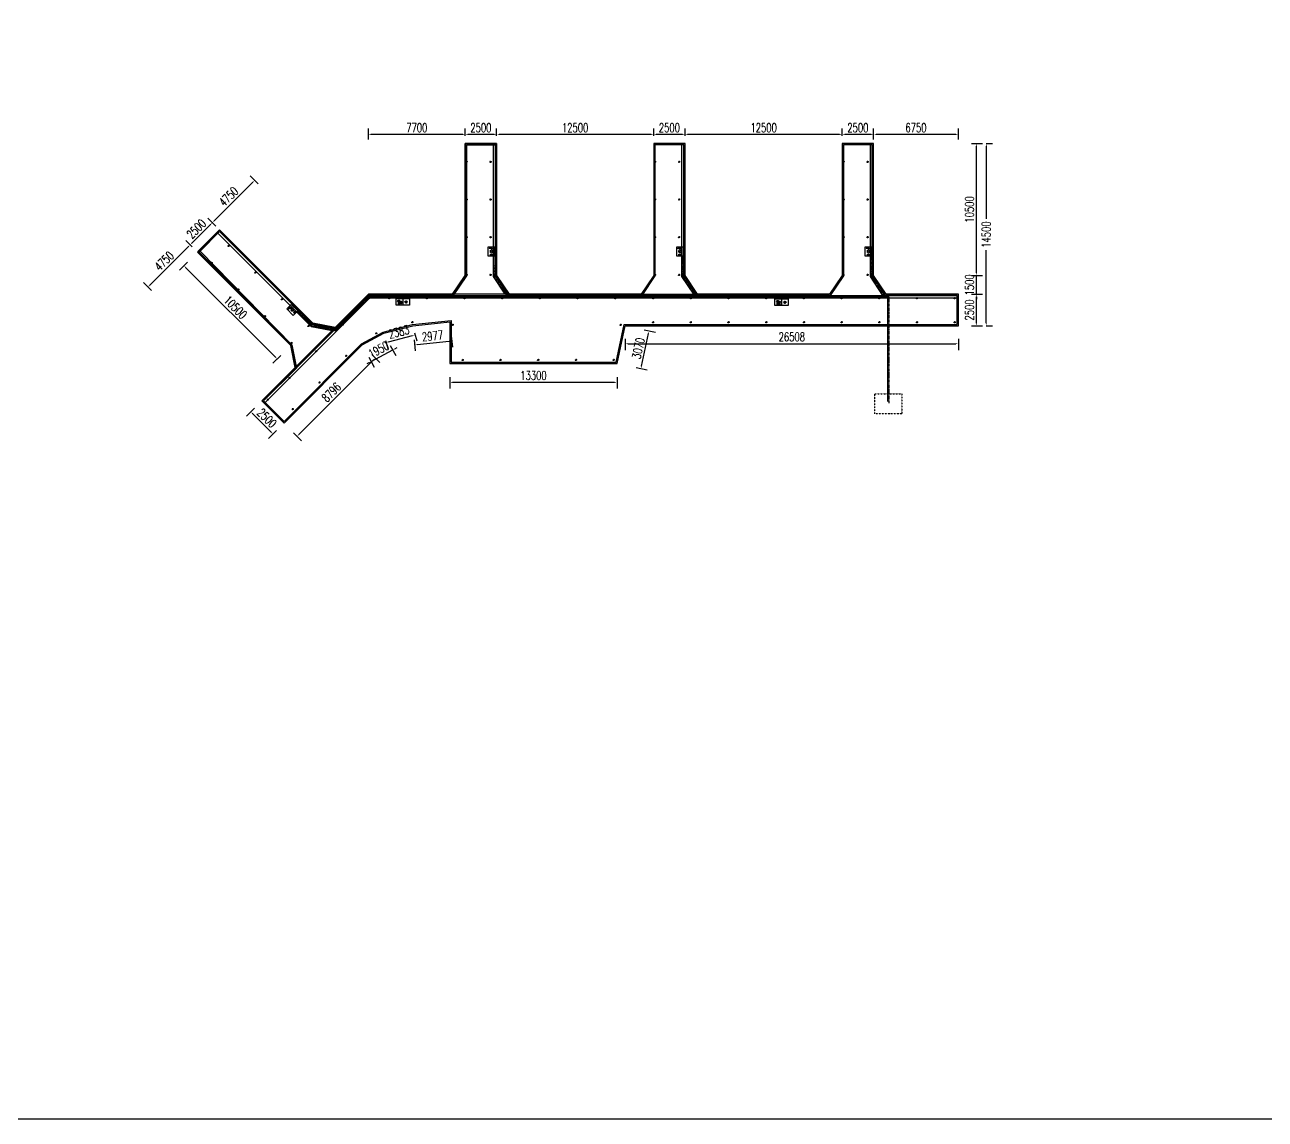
# Model space of a CAD drawing. Extents: x -18540 to 926017, y -610001 to -56924.
# Drawn here: x 405511 to 504220, y -380806 to -293708 of the extents above; entities that cross this region are included whole.
import ezdxf

# ---------------------------------------------------------------- set-up
doc = ezdxf.new("R2010")
doc.units = 0
doc.header["$LTSCALE"] = 10
doc.header["$MEASUREMENT"] = 0
for name, pattern in [('-6_350_HOLE$0$DASH', [0.35, 0.25, -0.1]), ('ACAD_ISO14W100', [24, 12, -3, 0, -3, 0, -3, 0, -3]), ('PHANTOM', [2.5, 1.25, -0.25, 0.25, -0.25, 0.25, -0.25])]:
    doc.linetypes.add(name, pattern=pattern)
for name, color, linetype in [('L-构造线', 6, 'Continuous'), ('PUB_DIM', 3, 'Continuous'), ('STAIR', 2, 'Continuous'), ('W-ALUMINUM_FRAME铝架', 30, 'Continuous'), ('W-FLOAT_BOWL浮筒', 253, 'Continuous'), ('W-PLASTIC_RAILINGS塑木栏杆', 6, 'Continuous'), ('W-STEEL_FRAME钢架', 3, 'Continuous'), ('W-WOOD_FLOOR木地板', 30, 'Continuous')]:
    doc.layers.add(name, color=color, linetype=linetype)
doc.styles.add('STANDARD_T3', font='simplex.shx', dxfattribs={"width": 0.7, "bigfont": 'gbcbig.shx'})
doc.dimstyles.new('W&&200', dxfattribs={"dimtxt": 700, "dimasz": 200, "dimexe": 500, "dimexo": 600, "dimgap": 200, "dimtad": 1, "dimdec": 0, "dimzin": 0, "dimdsep": 46, "dimtxsty": 'STANDARD_T3', "dimcen": 0.09, "dimclrd": 1, "dimclre": 1, "dimclrt": 7, "dimazin": 2, "dimtfac": 1, "dimtdec": 0, "dimtix": 1, "dimtmove": 2, "dimatfit": 3, "dimfxl": 100, "dimtolj": 1, "dimtzin": 0, "dimarcsym": 0})

# ---------------------------------------------------------------- blocks, each defined once
blk = doc.blocks.new('A$C9549bc64')
h = blk.add_hatch(color=256)
h.dxf.hatch_style = 1
h.paths.add_polyline_path([(184, 336), (184, 86), (284, 86)])
h = blk.add_hatch(color=256)
h.dxf.hatch_style = 1
edge = h.paths.add_edge_path()
edge.add_arc((480, 392), 108, 196.29651, 205.0439)
edge.add_arc((468, 386), 94.8, 205.0439, 214.37845)
edge.add_arc((433, 362), 52.4, 214.37845, 254.56921)
edge.add_arc((412, 285), 27.9, 18.37008, 74.56921, ccw=False)
edge.add_arc((409, 284), 30.5, -13.95709, 18.37008, ccw=False)
edge.add_arc((424, 281), 15.7, 300.45082, 346.04291, ccw=False)
edge.add_arc((420, 286), 22.4, 267.37078, 300.45082, ccw=False)
edge.add_arc((421, 296), 32, 239.8196, 267.37078, ccw=False)
edge.add_arc((436, 323), 62.7, 222.4174, 239.8196, ccw=False)
edge.add_arc((440, 326), 67.5, 205.65164, 222.4174, ccw=False)
edge.add_arc((464, 337), 94.3, 195.80573, 205.65164, ccw=False)
edge.add_arc((487, 344), 119, 187.03004, 195.80573, ccw=False)
edge.add_arc((411, 335), 41.8, 167.90846, 187.03004, ccw=False)
edge.add_arc((450, 326), 81.4, 154.23716, 167.90846, ccw=False)
edge = h.paths.add_edge_path()
edge.add_arc((485, 328), 120, 200.75454, 208.53706)
edge.add_arc((430, 299), 57.4, 208.53706, 219.77559)
edge.add_arc((534, 385), 192, 219.77559, 225.01734)
edge.add_arc((472, 323), 105, 225.01734, 232.10631)
edge.add_arc((422, 259), 23.7, 232.10631, 271.10943)
edge.add_arc((423, 219), 16.8, 44.35188, 91.10943, ccw=False)
edge.add_arc((421, 217), 19.2, 22.63254, 44.35188, ccw=False)
edge.add_arc((425, 218), 15.1, -1.94353, 22.63254, ccw=False)
edge.add_arc((430, 218), 10.2, 330.80573, 358.05647, ccw=False)
edge.add_arc((417, 225), 24.9, 313.44338, 330.80573, ccw=False)
edge.add_arc((422, 221), 18.4, 267.37078, 313.44338, ccw=False)
edge.add_arc((422, 238), 35.4, 234.56334, 267.37078, ccw=False)
edge.add_arc((423, 238), 35.7, 222.29325, 234.56334, ccw=False)
edge.add_arc((504, 312), 146, 216.22803, 222.29325, ccw=False)
edge.add_arc((446, 269), 73.8, 192.63666, 216.22803, ccw=False)
edge.add_arc((459, 272), 86.8, 170.91278, 192.63666, ccw=False)
edge = h.paths.add_edge_path()
edge.add_arc((486, 244), 121, 196.11939, 209.7614)
edge.add_arc((481, 242), 116, 209.7614, 223.68479)
edge.add_arc((436, 198), 53.4, 223.68479, 259.61613)
edge.add_arc((424, 132), 14.3, 6.32607, 79.61613, ccw=False)
edge.add_arc((420, 131), 18.6, -17.89376, 6.32607, ccw=False)
edge.add_arc((421, 131), 17.6, 317.15115, 342.10624, ccw=False)
edge.add_arc((418, 133), 20.8, 291.88934, 317.15115, ccw=False)
edge.add_arc((411, 151), 40.2, 273.77874, 291.88934, ccw=False)
edge.add_arc((411, 151), 40, 248.91252, 273.77874, ccw=False)
edge.add_arc((412, 153), 42.5, 224.81745, 248.91252, ccw=False)
edge.add_arc((407, 148), 35.5, 208.29349, 224.81745, ccw=False)
edge.add_arc((515, 206), 158, 200.4817, 208.29349, ccw=False)
edge.add_arc((433, 176), 70.6, 177.37078, 200.4817, ccw=False)
edge.add_arc((454, 175), 91.3, 157.07829, 177.37078, ccw=False)
h = blk.add_hatch(color=1)
h.dxf.hatch_style = 1
h.paths.add_polyline_path([(780, 285), (780, 355), (820, 355), (820, 285), (890, 285), (890, 245), (820, 245), (820, 175), (780, 175), (780, 245), (710, 245), (710, 285)])
for p, q in [((0, 530), (1061, 530)), ((530, 530), (530, 0))]:
    blk.add_line(p, q)
for points in [[(0, 530), (1063, 530), (1063, 0), (0, 0)], [(184, 336), (284, 336), (284, 86), (184, 86)], [(217, 401), (252, 401), (252, 336), (217, 336)]]:
    blk.add_lwpolyline(points, close=True)
for points in [[(217, 380), (171, 380), (171, 360), (217, 360)], [(184, 336), (184, 86), (284, 86), (184, 336)], [(252, 360), (291, 360), (291, 380), (252, 380)], [(369, 210), (369, 210)]]:
    blk.add_lwpolyline(points)
blk.add_lwpolyline([(369, 210, 0.059595), (381, 184, 0.060827), (397, 161, 0.158077), (426, 146, -0.331154), (438, 133, -0.106074), (437, 125, -0.10932), (433, 119, -0.110674), (426, 114, -0.079187), (414, 111, -0.108927), (397, 114, -0.105524), (382, 123, -0.072225), (376, 131, -0.034099), (367, 151, -0.101184), (362, 179, -0.088775), (369, 210)], format="xyb")
for points in [[(376, 362, 0.038186), (382, 346, 0.040752), (390, 333, 0.177185), (419, 312, -0.250251), (438, 294, -0.141997), (439, 277, -0.201599), (432, 267, -0.14535), (419, 264, -0.120797), (405, 268, -0.076078), (390, 280, -0.073285), (379, 297, -0.042987), (373, 312, -0.03831), (370, 329, -0.083628), (370, 343, -0.059723), (376, 362)], [(373, 286, 0.033971), (380, 271, 0.049077), (386, 262, 0.022875), (398, 249, 0.030941), (408, 240, 0.171845), (423, 235, -0.206897), (435, 230, -0.095053), (439, 224, -0.107646), (440, 218, -0.119467), (439, 213, -0.075903), (434, 207, -0.203782), (421, 202, -0.144135), (402, 209, -0.05359), (396, 214, -0.026471), (386, 226, -0.103302), (374, 253, -0.095073), (373, 286)]]:
    blk.add_lwpolyline(points, format="xyb", close=True)
at = {"color": 1}
blk.add_lwpolyline([(780, 285), (780, 355), (820, 355), (820, 285), (890, 285), (890, 245), (820, 245), (820, 175), (780, 175), (780, 245), (710, 245), (710, 285)], close=True, dxfattribs=at)
for centre, radius, start, end in [((206, 276), 110, 108.79594, 170.85949), ((203, 251), 113, 106.36583, 158.37574)]:
    blk.add_arc(centre, radius, start, end)
blk = doc.blocks.new('A$C6f7a73f6')
blk.add_hatch(color=3).paths.add_polyline_path([(485, 384), (635, 384, 1)])
at = {"color": 5}
for p, q in [((228, 434), (240, 434)), ((228, 408), (240, 408)), ((228, 363), (240, 363)), ((228, 337), (240, 337)), ((293, 399), (305, 399)), ((293, 372), (305, 372))]:
    blk.add_line(p, q, dxfattribs=at)
at = {"color": 0, "linetype": 'ByBlock'}
blk.add_lwpolyline([(200, 634), (920, 634), (920, 134), (200, 134)], close=True, dxfattribs=at)
blk.add_lwpolyline([(200, 459), (350, 459), (350, 309), (200, 309)], close=True)
at = {"color": 6}
for points in [[(466, 384), (430, 386)], [(477, 338), (446, 320)], [(478, 432), (450, 450)], [(512, 466), (494, 496)], [(514, 304), (496, 272)], [(559, 288), (560, 256)], [(561, 480), (560, 516)], [(606, 468), (624, 496)], [(608, 302), (626, 272)], [(642, 336), (674, 318)], [(643, 430), (674, 448)], [(654, 384), (690, 386)]]:
    blk.add_lwpolyline(points, dxfattribs=at)
at = {"color": 7, "true_color": 0xffffff}
for points in [[(779, 406), (755, 384), (744, 359), (741, 347)], [(777, 349), (741, 347)], [(741, 335), (741, 339), (741, 347)], [(742, 319), (742, 323), (742, 331)], [(743, 302), (743, 307), (742, 315)], [(744, 290), (743, 294), (747, 299)], [(744, 290), (743, 298)], [(746, 335), (745, 339), (745, 347)], [(746, 319), (746, 323), (746, 331)], [(747, 303), (747, 307), (747, 315)], [(748, 290), (749, 347)], [(750, 335), (749, 339), (749, 347)], [(750, 319), (750, 323), (750, 331)], [(751, 303), (751, 307), (751, 315)], [(752, 291), (751, 299)], [(752, 291), (752, 295), (755, 299)], [(754, 335), (753, 339), (753, 348)], [(754, 319), (754, 323), (754, 331)], [(755, 303), (755, 307), (755, 315)], [(756, 291), (757, 348)], [(758, 340), (757, 344), (757, 348)], [(759, 319), (758, 323), (758, 336)], [(759, 303), (759, 307), (759, 315)], [(760, 291), (760, 299)], [(760, 291), (760, 299)], [(762, 340), (761, 344), (761, 348)], [(762, 324), (762, 328), (762, 336)], [(763, 303), (763, 308), (763, 320)], [(764, 291), (765, 348)], [(766, 340), (765, 344), (765, 348)], [(766, 324), (766, 328), (766, 336)], [(767, 308), (767, 312), (767, 320)], [(768, 291), (768, 296), (767, 304)], [(768, 291), (768, 296), (768, 300), (771, 304)], [(770, 340), (769, 344), (769, 348)], [(770, 324), (770, 328), (770, 336)], [(771, 308), (771, 312), (771, 320)], [(772, 292), (773, 349)], [(774, 340), (774, 345), (773, 349)], [(775, 324), (774, 328), (774, 336)], [(775, 308), (775, 312), (775, 320)], [(776, 292), (776, 296), (776, 304)], [(778, 503), (777, 511), (817, 525)], [(792, 374), (780, 369), (777, 357)], [(777, 357), (777, 349)], [(778, 503), (871, 504), (875, 512), (834, 522)], [(779, 406), (794, 419), (797, 435)], [(792, 374), (825, 367), (861, 373)], [(846, 441), (805, 439), (797, 435)], [(797, 435), (854, 438)], [(798, 431), (854, 434)], [(817, 440), (817, 456), (805, 456)], [(805, 439), (805, 456)], [(812, 468), (809, 456)], [(809, 456), (841, 457)], [(815, 489), (811, 484), (812, 476)], [(812, 476), (840, 478)], [(812, 468), (840, 470), (841, 457)], [(817, 529), (814, 505)], [(815, 489), (836, 486), (840, 482)], [(816, 468), (816, 477)], [(839, 502), (833, 530), (817, 529)], [(837, 453), (817, 456)], [(819, 501), (819, 489)], [(819, 489), (820, 477)], [(832, 485), (832, 477)], [(835, 502), (836, 486)], [(836, 469), (836, 478)], [(845, 454), (841, 457), (837, 453)], [(837, 453), (838, 441)], [(840, 478), (840, 482)], [(846, 441), (845, 454)], [(846, 441), (854, 438)], [(855, 418), (854, 438)], [(855, 418), (860, 406), (872, 402)], [(878, 358), (874, 370), (861, 373)], [(872, 402), (880, 403)], [(892, 411), (891, 358), (878, 358)], [(881, 394), (882, 374), (878, 358)], [(880, 411), (881, 394)], [(892, 411), (880, 411)], [(881, 394), (893, 395)], [(882, 374), (894, 375)], [(890, 366), (915, 364)], [(892, 403), (913, 404)], [(896, 403), (898, 367)], [(897, 399), (917, 400)], [(898, 371), (918, 368)], [(913, 404), (915, 364)], [(917, 400), (918, 368)]]:
    blk.add_lwpolyline(points, dxfattribs=at)
at = {"color": 5}
for centre, radius in [((311, 385), 31), ((325, 385), 6)]:
    blk.add_circle(centre, radius, dxfattribs=at)
at = {"color": 6}
blk.add_circle((560, 384), 75, dxfattribs=at)
at = {"color": 5}
for centre, start, end in [((234, 434), 0, 180), ((234, 408), 180, 0), ((234, 363), 0, 180), ((234, 337), 180, 0), ((299, 399), 0, 180), ((299, 372), 180, 0)]:
    blk.add_arc(centre, 6, start, end, dxfattribs=at)
blk = doc.blocks.new('*D1337')
at = {"layer": 'Defpoints', "color": 0, "transparency": 16777216}
for p in [(473056, -302448), (473056, -313655), (479806, -315155)]:
    blk.add_point(p, dxfattribs=at)
at = {"layer": 'W-STEEL_FRAME钢架', "color": 1, "lineweight": -2, "transparency": 16777216}
for p, q in [((473056, -302848), (473056, -301948)), ((479806, -302848), (479806, -301948)), ((479606, -302448), (473256, -302448))]:
    blk.add_line(p, q, dxfattribs=at)
at = {"layer": 'W-STEEL_FRAME钢架', "color": 1, "transparency": 16777216}
for points in [[(473256, -302415), (473256, -302482), (473056, -302448)], [(479606, -302415), (479606, -302482), (479806, -302448)]]:
    blk.add_solid(points, dxfattribs=at)
at = {"layer": 'W-STEEL_FRAME钢架', "color": 7, "transparency": 16777216, "insert": (476431, -301898), "char_height": 700, "attachment_point": 5, "style": 'STANDARD_T3'}
blk.add_mtext('\\A1;6750', dxfattribs=at)
blk = doc.blocks.new('*D1338')
at = {"layer": 'Defpoints', "color": 0, "transparency": 16777216}
for p in [(470556, -302448), (470556, -303155), (473056, -313655)]:
    blk.add_point(p, dxfattribs=at)
at = {"layer": 'W-STEEL_FRAME钢架', "color": 1, "lineweight": -2, "transparency": 16777216}
for p, q in [((470556, -302555), (470556, -301948)), ((473056, -302848), (473056, -301948)), ((472856, -302448), (470756, -302448))]:
    blk.add_line(p, q, dxfattribs=at)
at = {"layer": 'W-STEEL_FRAME钢架', "color": 1, "transparency": 16777216}
for points in [[(470756, -302415), (470756, -302482), (470556, -302448)], [(472856, -302415), (472856, -302482), (473056, -302448)]]:
    blk.add_solid(points, dxfattribs=at)
at = {"layer": 'W-STEEL_FRAME钢架', "color": 7, "transparency": 16777216, "insert": (471806, -301898), "char_height": 700, "attachment_point": 5, "style": 'STANDARD_T3'}
blk.add_mtext('\\A1;2500', dxfattribs=at)
blk = doc.blocks.new('*D1339')
at = {"layer": 'Defpoints', "color": 0, "transparency": 16777216}
for p in [(458056, -302448), (458056, -303155), (470556, -303155)]:
    blk.add_point(p, dxfattribs=at)
at = {"layer": 'W-STEEL_FRAME钢架', "color": 1, "lineweight": -2, "transparency": 16777216}
for p, q in [((458056, -302555), (458056, -301948)), ((470556, -302555), (470556, -301948)), ((470356, -302448), (458256, -302448))]:
    blk.add_line(p, q, dxfattribs=at)
at = {"layer": 'W-STEEL_FRAME钢架', "color": 1, "transparency": 16777216}
for points in [[(458256, -302415), (458256, -302482), (458056, -302448)], [(470356, -302415), (470356, -302482), (470556, -302448)]]:
    blk.add_solid(points, dxfattribs=at)
at = {"layer": 'W-STEEL_FRAME钢架', "color": 7, "transparency": 16777216, "insert": (464306, -301898), "char_height": 700, "attachment_point": 5, "style": 'STANDARD_T3'}
blk.add_mtext('\\A1;12500', dxfattribs=at)
blk = doc.blocks.new('*D1340')
at = {"layer": 'Defpoints', "color": 0, "transparency": 16777216}
for p in [(455556, -302448), (455556, -303155), (458056, -303155)]:
    blk.add_point(p, dxfattribs=at)
at = {"layer": 'W-STEEL_FRAME钢架', "color": 1, "lineweight": -2, "transparency": 16777216}
for p, q in [((455556, -302555), (455556, -301948)), ((458056, -302555), (458056, -301948)), ((457856, -302448), (455756, -302448))]:
    blk.add_line(p, q, dxfattribs=at)
at = {"layer": 'W-STEEL_FRAME钢架', "color": 1, "transparency": 16777216}
for points in [[(455756, -302415), (455756, -302482), (455556, -302448)], [(457856, -302415), (457856, -302482), (458056, -302448)]]:
    blk.add_solid(points, dxfattribs=at)
at = {"layer": 'W-STEEL_FRAME钢架', "color": 7, "transparency": 16777216, "insert": (456806, -301898), "char_height": 700, "attachment_point": 5, "style": 'STANDARD_T3'}
blk.add_mtext('\\A1;2500', dxfattribs=at)
blk = doc.blocks.new('*D1341')
at = {"layer": 'Defpoints', "color": 0, "transparency": 16777216}
for p in [(443056, -302448), (443056, -303155), (455556, -303155)]:
    blk.add_point(p, dxfattribs=at)
at = {"layer": 'W-STEEL_FRAME钢架', "color": 1, "lineweight": -2, "transparency": 16777216}
for p, q in [((443056, -302555), (443056, -301948)), ((455556, -302555), (455556, -301948)), ((455356, -302448), (443256, -302448))]:
    blk.add_line(p, q, dxfattribs=at)
at = {"layer": 'W-STEEL_FRAME钢架', "color": 1, "transparency": 16777216}
for points in [[(443256, -302415), (443256, -302482), (443056, -302448)], [(455356, -302415), (455356, -302482), (455556, -302448)]]:
    blk.add_solid(points, dxfattribs=at)
at = {"layer": 'W-STEEL_FRAME钢架', "color": 7, "transparency": 16777216, "insert": (449306, -301898), "char_height": 700, "attachment_point": 5, "style": 'STANDARD_T3'}
blk.add_mtext('\\A1;12500', dxfattribs=at)
blk = doc.blocks.new('*D1342')
at = {"layer": 'Defpoints', "color": 0, "transparency": 16777216}
for p in [(440556, -302448), (440556, -303155), (443056, -303155)]:
    blk.add_point(p, dxfattribs=at)
at = {"layer": 'W-STEEL_FRAME钢架', "color": 1, "lineweight": -2, "transparency": 16777216}
for p, q in [((440556, -302555), (440556, -301948)), ((443056, -302555), (443056, -301948)), ((442856, -302448), (440756, -302448))]:
    blk.add_line(p, q, dxfattribs=at)
at = {"layer": 'W-STEEL_FRAME钢架', "color": 1, "transparency": 16777216}
for points in [[(440756, -302415), (440756, -302482), (440556, -302448)], [(442856, -302415), (442856, -302482), (443056, -302448)]]:
    blk.add_solid(points, dxfattribs=at)
at = {"layer": 'W-STEEL_FRAME钢架', "color": 7, "transparency": 16777216, "insert": (441806, -301898), "char_height": 700, "attachment_point": 5, "style": 'STANDARD_T3'}
blk.add_mtext('\\A1;2500', dxfattribs=at)
blk = doc.blocks.new('*D1343')
at = {"layer": 'Defpoints', "color": 0, "transparency": 16777216}
for p in [(432856, -302448), (440556, -303155), (432856, -315155)]:
    blk.add_point(p, dxfattribs=at)
at = {"layer": 'W-STEEL_FRAME钢架', "color": 1, "lineweight": -2, "transparency": 16777216}
for p, q in [((432856, -302848), (432856, -301948)), ((440556, -302555), (440556, -301948)), ((440356, -302448), (433056, -302448))]:
    blk.add_line(p, q, dxfattribs=at)
at = {"layer": 'W-STEEL_FRAME钢架', "color": 1, "transparency": 16777216}
for points in [[(433056, -302415), (433056, -302482), (432856, -302448)], [(440356, -302415), (440356, -302482), (440556, -302448)]]:
    blk.add_solid(points, dxfattribs=at)
at = {"layer": 'W-STEEL_FRAME钢架', "color": 7, "transparency": 16777216, "insert": (436706, -301898), "char_height": 700, "attachment_point": 5, "style": 'STANDARD_T3'}
blk.add_mtext('\\A1;7700', dxfattribs=at)
blk = doc.blocks.new('*D1347')
at = {"layer": 'Defpoints', "color": 0, "transparency": 16777216}
for p in [(479806, -315155), (481235, -315155), (479806, -317655)]:
    blk.add_point(p, dxfattribs=at)
at = {"layer": 'W-STEEL_FRAME钢架', "color": 1, "lineweight": -2, "transparency": 16777216}
for p, q in [((480835, -315155), (481735, -315155)), ((481235, -317455), (481235, -315355)), ((480835, -317655), (481735, -317655))]:
    blk.add_line(p, q, dxfattribs=at)
at = {"layer": 'W-STEEL_FRAME钢架', "color": 1, "transparency": 16777216}
for points in [[(481202, -315355), (481268, -315355), (481235, -315155)], [(481202, -317455), (481268, -317455), (481235, -317655)]]:
    blk.add_solid(points, dxfattribs=at)
at = {"layer": 'W-STEEL_FRAME钢架', "color": 7, "transparency": 16777216, "insert": (480685, -316405), "char_height": 700, "attachment_point": 5, "rotation": 90, "style": 'STANDARD_T3'}
blk.add_mtext('\\A1;2500', dxfattribs=at)
blk = doc.blocks.new('*D1344')
at = {"layer": 'Defpoints', "color": 0, "transparency": 16777216}
for p in [(420436, -309453), (432856, -315155), (429498, -318514)]:
    blk.add_point(p, dxfattribs=at)
at = {"layer": 'W-STEEL_FRAME钢架', "color": 1, "lineweight": -2, "transparency": 16777216}
for p, q in [((424078, -306377), (423441, -305740)), ((423654, -306235), (420578, -309311)), ((420719, -309736), (420083, -309099))]:
    blk.add_line(p, q, dxfattribs=at)
at = {"layer": 'W-STEEL_FRAME钢架', "color": 1, "transparency": 16777216}
for points in [[(423630, -306212), (423677, -306259), (423795, -306094)], [(420554, -309288), (420601, -309335), (420436, -309453)]]:
    blk.add_solid(points, dxfattribs=at)
at = {"layer": 'W-STEEL_FRAME钢架', "color": 7, "transparency": 16777216, "insert": (421727, -307384), "char_height": 700, "attachment_point": 5, "rotation": 45, "style": 'STANDARD_T3'}
blk.add_mtext('\\A1;4750', dxfattribs=at)
blk = doc.blocks.new('*D1345')
at = {"layer": 'Defpoints', "color": 0, "transparency": 16777216}
for p in [(418668, -311220), (419245, -311797), (429498, -318514)]:
    blk.add_point(p, dxfattribs=at)
at = {"layer": 'W-STEEL_FRAME钢架', "color": 1, "lineweight": -2, "transparency": 16777216}
for p, q in [((420295, -309594), (418810, -311079)), ((420719, -309736), (420083, -309099)), ((418820, -311372), (418315, -310867))]:
    blk.add_line(p, q, dxfattribs=at)
at = {"layer": 'W-STEEL_FRAME钢架', "color": 1, "transparency": 16777216}
for points in [[(420271, -309571), (420318, -309618), (420436, -309453)], [(418786, -311056), (418833, -311103), (418668, -311220)]]:
    blk.add_solid(points, dxfattribs=at)
at = {"layer": 'W-STEEL_FRAME钢架', "color": 7, "transparency": 16777216, "insert": (419163, -309948), "char_height": 700, "attachment_point": 5, "rotation": 45, "style": 'STANDARD_T3'}
blk.add_mtext('\\A1;2500', dxfattribs=at)
blk = doc.blocks.new('*D1348')
at = {"layer": 'Defpoints', "color": 0, "transparency": 16777216}
for p in [(419245, -311797), (415310, -314579), (424371, -323641)]:
    blk.add_point(p, dxfattribs=at)
at = {"layer": 'W-STEEL_FRAME钢架', "color": 1, "lineweight": -2, "transparency": 16777216}
for p, q in [((418820, -311372), (418315, -310867)), ((418527, -311362), (415451, -314438)), ((415593, -314862), (414956, -314226))]:
    blk.add_line(p, q, dxfattribs=at)
at = {"layer": 'W-STEEL_FRAME钢架', "color": 1, "transparency": 16777216}
for points in [[(418504, -311338), (418551, -311385), (418668, -311220)], [(415428, -314414), (415475, -314461), (415310, -314579)]]:
    blk.add_solid(points, dxfattribs=at)
at = {"layer": 'W-STEEL_FRAME钢架', "color": 7, "transparency": 16777216, "insert": (416600, -312511), "char_height": 700, "attachment_point": 5, "rotation": 45, "style": 'STANDARD_T3'}
blk.add_mtext('\\A1;4750', dxfattribs=at)
blk = doc.blocks.new('*D1349')
at = {"layer": 'Defpoints', "color": 0, "transparency": 16777216}
for p in [(424371, -323641), (423499, -324512), (426139, -325408)]:
    blk.add_point(p, dxfattribs=at)
at = {"layer": 'W-STEEL_FRAME钢架', "color": 1, "lineweight": -2, "transparency": 16777216}
for p, q in [((423782, -324229), (423146, -324866)), ((425126, -326139), (423641, -324654)), ((425550, -325997), (424914, -326633))]:
    blk.add_line(p, q, dxfattribs=at)
at = {"layer": 'W-STEEL_FRAME钢架', "color": 1, "transparency": 16777216}
for points in [[(423664, -324630), (423617, -324677), (423499, -324512)], [(425149, -326115), (425102, -326162), (425267, -326280)]]:
    blk.add_solid(points, dxfattribs=at)
at = {"layer": 'W-STEEL_FRAME钢架', "color": 7, "transparency": 16777216, "insert": (424772, -325007), "char_height": 700, "attachment_point": 5, "rotation": 315, "style": 'STANDARD_T3'}
blk.add_mtext('\\A1;2500', dxfattribs=at)
blk = doc.blocks.new('*D1350')
at = {"layer": 'Defpoints', "color": 0, "transparency": 16777216}
for p in [(419245, -311797), (418169, -312872), (426669, -319221)]:
    blk.add_point(p, dxfattribs=at)
at = {"layer": 'W-STEEL_FRAME钢架', "color": 1, "lineweight": -2, "transparency": 16777216}
for p, q in [((418452, -312589), (417815, -313226)), ((425452, -320155), (418310, -313013)), ((425876, -320014), (425240, -320650))]:
    blk.add_line(p, q, dxfattribs=at)
at = {"layer": 'W-STEEL_FRAME钢架', "color": 1, "transparency": 16777216}
for points in [[(418334, -312990), (418287, -313037), (418169, -312872)], [(425476, -320132), (425429, -320179), (425594, -320297)]]:
    blk.add_solid(points, dxfattribs=at)
at = {"layer": 'W-STEEL_FRAME钢架', "color": 7, "transparency": 16777216, "insert": (422270, -316195), "char_height": 700, "attachment_point": 5, "rotation": 315, "style": 'STANDARD_T3'}
blk.add_mtext('\\A1;10500', dxfattribs=at)
blk = doc.blocks.new('*D1351')
at = {"layer": 'Defpoints', "color": 0, "transparency": 16777216}
for p in [(432359, -319189), (433404, -320234), (426139, -325408)]:
    blk.add_point(p, dxfattribs=at)
at = {"layer": 'W-STEEL_FRAME钢架', "color": 1, "lineweight": -2, "transparency": 16777216}
for p, q in [((427326, -326312), (433262, -320375)), ((433121, -319951), (433757, -320587)), ((426901, -326171), (427538, -326807))]:
    blk.add_line(p, q, dxfattribs=at)
at = {"layer": 'W-STEEL_FRAME钢架', "color": 1, "transparency": 16777216}
for points in [[(433239, -320352), (433286, -320399), (433404, -320234)], [(427302, -326289), (427349, -326336), (427184, -326454)]]:
    blk.add_solid(points, dxfattribs=at)
at = {"layer": 'W-STEEL_FRAME钢架', "color": 7, "transparency": 16777216, "insert": (429905, -322955), "char_height": 700, "attachment_point": 5, "rotation": 45, "style": 'STANDARD_T3'}
blk.add_mtext('\\A1;8796', dxfattribs=at)
blk = doc.blocks.new('*D1352')
at = {"layer": 'Defpoints', "color": 0, "transparency": 16777216}
for p in [(434074, -318263), (432359, -319189), (434788, -319586)]:
    blk.add_point(p, dxfattribs=at)
at = {"layer": 'W-STEEL_FRAME钢架', "color": 1, "lineweight": -2, "transparency": 16777216}
for p, q in [((433073, -320512), (434788, -319586)), ((434599, -319234), (435026, -320026)), ((434964, -319491), (435140, -319396)), ((432897, -320607), (432721, -320702)), ((432883, -320160), (433310, -320952))]:
    blk.add_line(p, q, dxfattribs=at)
at = {"layer": 'W-STEEL_FRAME钢架', "color": 1, "transparency": 16777216}
for points in [[(434949, -319462), (434980, -319520), (434788, -319586)], [(432881, -320578), (432913, -320636), (433073, -320512)]]:
    blk.add_solid(points, dxfattribs=at)
at = {"layer": 'W-STEEL_FRAME钢架', "color": 7, "transparency": 16777216, "insert": (433669, -319565), "char_height": 700, "attachment_point": 5, "rotation": 28.35565, "style": 'STANDARD_T3'}
blk.add_mtext('\\A1;1950', dxfattribs=at)
blk = doc.blocks.new('*D1353')
at = {"layer": 'Defpoints', "color": 0, "transparency": 16777216}
for p in [(436378, -317655), (439341, -317360), (439492, -318871)]:
    blk.add_point(p, dxfattribs=at)
at = {"layer": 'W-STEEL_FRAME钢架', "color": 1, "lineweight": -2, "transparency": 16777216}
for p, q in [((436489, -318769), (436579, -319664)), ((439452, -318473), (439541, -319369)), ((436728, -319147), (439293, -318891))]:
    blk.add_line(p, q, dxfattribs=at)
at = {"layer": 'W-STEEL_FRAME钢架', "color": 1, "transparency": 16777216}
for points in [[(436725, -319114), (436731, -319180), (436529, -319167)], [(439289, -318858), (439296, -318924), (439492, -318871)]]:
    blk.add_solid(points, dxfattribs=at)
at = {"layer": 'W-STEEL_FRAME钢架', "color": 7, "transparency": 16777216, "insert": (437956, -318472), "char_height": 700, "attachment_point": 5, "rotation": 5.69556, "style": 'STANDARD_T3'}
blk.add_mtext('\\A1;2977', dxfattribs=at)
blk = doc.blocks.new('*D1354')
at = {"layer": 'Defpoints', "color": 0, "transparency": 16777216}
for p in [(439341, -320655), (452641, -320655), (452641, -322162)]:
    blk.add_point(p, dxfattribs=at)
at = {"layer": 'W-STEEL_FRAME钢架', "color": 1, "lineweight": -2, "transparency": 16777216}
for p, q in [((439341, -321762), (439341, -322662)), ((452641, -321762), (452641, -322662)), ((439541, -322162), (452441, -322162))]:
    blk.add_line(p, q, dxfattribs=at)
at = {"layer": 'W-STEEL_FRAME钢架', "color": 1, "transparency": 16777216}
for points in [[(439541, -322128), (439541, -322195), (439341, -322162)], [(452441, -322128), (452441, -322195), (452641, -322162)]]:
    blk.add_solid(points, dxfattribs=at)
at = {"layer": 'W-STEEL_FRAME钢架', "color": 7, "transparency": 16777216, "insert": (445991, -321612), "char_height": 700, "attachment_point": 5, "style": 'STANDARD_T3'}
blk.add_mtext('\\A1;13300', dxfattribs=at)
blk = doc.blocks.new('*D1355')
at = {"layer": 'Defpoints', "color": 0, "transparency": 16777216}
for p in [(453298, -317656), (479806, -317655), (479806, -319090)]:
    blk.add_point(p, dxfattribs=at)
at = {"layer": 'W-STEEL_FRAME钢架', "color": 1, "lineweight": -2, "transparency": 16777216}
for p, q in [((453298, -318690), (453298, -319590)), ((479806, -318690), (479806, -319590)), ((453498, -319090), (479606, -319090))]:
    blk.add_line(p, q, dxfattribs=at)
at = {"layer": 'W-STEEL_FRAME钢架', "color": 1, "transparency": 16777216}
for points in [[(453498, -319057), (453498, -319124), (453298, -319090)], [(479606, -319056), (479606, -319123), (479806, -319090)]]:
    blk.add_solid(points, dxfattribs=at)
at = {"layer": 'W-STEEL_FRAME钢架', "color": 7, "transparency": 16777216, "insert": (466552, -318540), "char_height": 700, "attachment_point": 5, "rotation": 0.00177, "style": 'STANDARD_T3'}
blk.add_mtext('\\A1;26508', dxfattribs=at)
blk = doc.blocks.new('*D1356')
at = {"layer": 'Defpoints', "color": 0, "transparency": 16777216}
for p in [(453298, -317656), (455200, -318073), (452641, -320655)]:
    blk.add_point(p, dxfattribs=at)
at = {"layer": 'W-STEEL_FRAME钢架', "color": 1, "lineweight": -2, "transparency": 16777216}
for p, q in [((454585, -320877), (455157, -318268)), ((454809, -317987), (455688, -318180)), ((454152, -320986), (455031, -321179))]:
    blk.add_line(p, q, dxfattribs=at)
at = {"layer": 'W-STEEL_FRAME钢架', "color": 1, "transparency": 16777216}
for points in [[(455125, -318261), (455190, -318275), (455200, -318073)], [(454553, -320870), (454618, -320884), (454543, -321072)]]:
    blk.add_solid(points, dxfattribs=at)
at = {"layer": 'W-STEEL_FRAME钢架', "color": 7, "transparency": 16777216, "insert": (454334, -319455), "char_height": 700, "attachment_point": 5, "rotation": 77.63468, "style": 'STANDARD_T3'}
blk.add_mtext('\\A1;3070', dxfattribs=at)
blk = doc.blocks.new('*D1357')
at = {"layer": 'Defpoints', "color": 0, "transparency": 16777216}
for p in [(473056, -313655), (481235, -313655), (479806, -315155)]:
    blk.add_point(p, dxfattribs=at)
at = {"layer": 'W-STEEL_FRAME钢架', "color": 1, "lineweight": -2, "transparency": 16777216}
for p, q in [((480835, -313655), (481735, -313655)), ((481235, -313455), (481235, -313255)), ((481235, -315155), (481235, -313655)), ((480835, -315155), (481735, -315155)), ((481235, -315355), (481235, -315555))]:
    blk.add_line(p, q, dxfattribs=at)
at = {"layer": 'W-STEEL_FRAME钢架', "color": 1, "transparency": 16777216}
for points in [[(481202, -313455), (481268, -313455), (481235, -313655)], [(481202, -315355), (481268, -315355), (481235, -315155)]]:
    blk.add_solid(points, dxfattribs=at)
at = {"layer": 'W-STEEL_FRAME钢架', "color": 7, "transparency": 16777216, "insert": (480685, -314405), "char_height": 700, "attachment_point": 5, "rotation": 90, "style": 'STANDARD_T3'}
blk.add_mtext('\\A1;1500', dxfattribs=at)
blk = doc.blocks.new('*D1346')
at = {"layer": 'Defpoints', "color": 0, "transparency": 16777216}
for p in [(473056, -303155), (481235, -303155), (473056, -313655)]:
    blk.add_point(p, dxfattribs=at)
at = {"layer": 'W-STEEL_FRAME钢架', "color": 1, "lineweight": -2, "transparency": 16777216}
for p, q in [((480835, -303155), (481735, -303155)), ((481235, -313455), (481235, -303355)), ((480835, -313655), (481735, -313655))]:
    blk.add_line(p, q, dxfattribs=at)
at = {"layer": 'W-STEEL_FRAME钢架', "color": 1, "transparency": 16777216}
for points in [[(481202, -303355), (481268, -303355), (481235, -303155)], [(481202, -313455), (481268, -313455), (481235, -313655)]]:
    blk.add_solid(points, dxfattribs=at)
at = {"layer": 'W-STEEL_FRAME钢架', "color": 7, "transparency": 16777216, "insert": (480685, -308405), "char_height": 700, "attachment_point": 5, "rotation": 90, "style": 'STANDARD_T3'}
blk.add_mtext('\\A1;10500', dxfattribs=at)
blk = doc.blocks.new('*D1741')
at = {"layer": 'Defpoints', "color": 0, "transparency": 16777216}
for p in [(436378, -317655), (434074, -318263), (436568, -318377)]:
    blk.add_point(p, dxfattribs=at)
at = {"layer": 'W-STEEL_FRAME钢架', "color": 1, "lineweight": -2, "transparency": 16777216}
for p, q in [((434458, -318933), (436375, -318428)), ((436531, -318235), (436696, -318860)), ((434227, -318843), (434392, -319468))]:
    blk.add_line(p, q, dxfattribs=at)
at = {"layer": 'W-STEEL_FRAME钢架', "color": 1, "transparency": 16777216}
for points in [[(436367, -318396), (436384, -318460), (436568, -318377)], [(434449, -318901), (434466, -318965), (434264, -318984)]]:
    blk.add_solid(points, dxfattribs=at)
at = {"layer": 'W-STEEL_FRAME钢架', "color": 7, "transparency": 16777216, "insert": (435276, -318149), "char_height": 700, "attachment_point": 5, "rotation": 14.76714, "style": 'STANDARD_T3'}
blk.add_mtext('\\A1;2383', dxfattribs=at)
blk = doc.blocks.new('*D1972')
at = {"layer": 'Defpoints', "color": 0, "transparency": 16777216}
for p in [(481735, -303155), (482021, -303155), (481735, -317655)]:
    blk.add_point(p, dxfattribs=at)
at = {"layer": 'W-STEEL_FRAME钢架', "color": 1, "lineweight": -2, "transparency": 16777216}
for p, q in [((482021, -303155), (482521, -303155)), ((482021, -303355), (482021, -309155)), ((482021, -317455), (482021, -311655)), ((482021, -317655), (482521, -317655))]:
    blk.add_line(p, q, dxfattribs=at)
at = {"layer": 'W-STEEL_FRAME钢架', "color": 1, "transparency": 16777216}
for points in [[(481988, -303355), (482055, -303355), (482021, -303155)], [(481988, -317455), (482055, -317455), (482021, -317655)]]:
    blk.add_solid(points, dxfattribs=at)
at = {"layer": 'W-STEEL_FRAME钢架', "color": 7, "transparency": 16777216, "insert": (482021, -310405), "char_height": 700, "attachment_point": 5, "rotation": 90, "style": 'STANDARD_T3'}
blk.add_mtext('\\A1;14500', dxfattribs=at)

msp = doc.modelspace()

# ---------------------------------------------------------------- linework, layer by layer
at = {"layer": 'L-构造线'}
msp.add_lwpolyline([(-6086.7, -56924.3), (818318, -56924.3), (818318, -380806), (-6086.7, -380806)], close=True, dxfattribs=at)
at = {"layer": 'PUB_DIM', "color": 3, "linetype": 'ACAD_ISO14W100'}
for p, q in [((440696.7, -304633.2), (440610.8, -304582)), ((440683.1, -304566.9), (440624.2, -304647.7)), ((442611.6, -304633.2), (442525.7, -304582)), ((442598, -304566.9), (442539.1, -304647.7)), ((455696.3, -304633.2), (455610.4, -304582)), ((455682.8, -304566.9), (455623.9, -304647.7)), ((457611.2, -304633.2), (457525.3, -304582)), ((457597.7, -304566.9), (457538.8, -304647.7)), ((470696.3, -304633.2), (470610.4, -304582)), ((470682.8, -304566.9), (470623.9, -304647.7)), ((472611.2, -304633.2), (472525.3, -304582)), ((472597.7, -304566.9), (472538.8, -304647.7)), ((440696.7, -307633.2), (440610.8, -307582)), ((440683.1, -307566.9), (440624.2, -307647.7)), ((442611.6, -307633.2), (442525.7, -307582)), ((442598, -307566.9), (442539.1, -307647.7)), ((455696.3, -307633.2), (455610.4, -307582)), ((455682.8, -307566.9), (455623.9, -307647.7)), ((457611.2, -307633.2), (457525.3, -307582)), ((457597.7, -307566.9), (457538.8, -307647.7)), ((470696.3, -307633.2), (470610.4, -307582)), ((470682.8, -307566.9), (470623.9, -307647.7)), ((472611.2, -307633.2), (472525.3, -307582)), ((472597.7, -307566.9), (472538.8, -307647.7)), ((440696.7, -310633.2), (440610.8, -310582)), ((440683.1, -310566.9), (440624.2, -310647.7)), ((442611.6, -310633.2), (442525.7, -310582)), ((442598, -310566.9), (442539.1, -310647.7)), ((455696.3, -310633.2), (455610.4, -310582)), ((455682.8, -310566.9), (455623.9, -310647.7)), ((457611.2, -310633.2), (457525.3, -310582)), ((457597.7, -310566.9), (457538.8, -310647.7)), ((470696.3, -310633.2), (470610.4, -310582)), ((470682.8, -310566.9), (470623.9, -310647.7)), ((472611.2, -310633.2), (472525.3, -310582)), ((472597.7, -310566.9), (472538.8, -310647.7)), ((421767.6, -311293.2), (421670.7, -311317.7)), ((421711.2, -311255.9), (421726.6, -311354.7)), ((420413.2, -312646.8), (420316.2, -312671.4)), ((420356.7, -312609.6), (420372.2, -312708.4)), ((423888.3, -313415.1), (423791.4, -313439.7)), ((423831.9, -313377.8), (423847.3, -313476.6)), ((440696.7, -313633.2), (440610.8, -313582)), ((440683.1, -313566.9), (440624.2, -313647.7)), ((442611.6, -313633.2), (442525.7, -313582)), ((442598, -313566.9), (442539.1, -313647.7)), ((455696.3, -313633.2), (455610.4, -313582)), ((455682.8, -313566.9), (455623.9, -313647.7)), ((457611.2, -313633.2), (457525.3, -313582)), ((457597.7, -313566.9), (457538.8, -313647.7)), ((470696.3, -313633.2), (470610.4, -313582)), ((470682.8, -313566.9), (470623.9, -313647.7)), ((472611.2, -313633.2), (472525.3, -313582)), ((472597.7, -313566.9), (472538.8, -313647.7)), ((422533.9, -314768.8), (422437, -314793.3)), ((422477.5, -314731.5), (422492.9, -314830.3)), ((426009, -315537), (425912.1, -315561.6)), ((425952.6, -315499.7), (425968, -315598.5)), ((432964.7, -315423.4), (432878.8, -315474.5)), ((432951.2, -315489.6), (432892.2, -315408.8)), ((434546.3, -315488), (434460.4, -315436.9)), ((434532.8, -315421.8), (434473.9, -315502.6)), ((437546.3, -315488), (437460.4, -315436.9)), ((437532.8, -315421.8), (437473.9, -315502.6)), ((440546.3, -315488), (440460.4, -315436.9)), ((440532.8, -315421.8), (440473.9, -315502.6)), ((443546.3, -315488), (443460.4, -315436.9)), ((443532.8, -315421.8), (443473.9, -315502.6)), ((446546.3, -315488), (446460.4, -315436.9)), ((446532.8, -315421.8), (446473.9, -315502.6)), ((449546.3, -315488), (449460.4, -315436.9)), ((449532.8, -315421.8), (449473.9, -315502.6)), ((452546.3, -315488), (452460.4, -315436.9)), ((452532.8, -315421.8), (452473.9, -315502.6)), ((455546.3, -315488), (455460.4, -315436.9)), ((455532.8, -315421.8), (455473.9, -315502.6)), ((458546.3, -315488), (458460.4, -315436.9)), ((458532.8, -315421.8), (458473.9, -315502.6)), ((461546.3, -315488), (461460.4, -315436.9)), ((461532.8, -315421.8), (461473.9, -315502.6)), ((464546.3, -315488), (464460.4, -315436.9)), ((464532.8, -315421.8), (464473.9, -315502.6)), ((467546.3, -315488), (467460.4, -315436.9)), ((467532.8, -315421.8), (467473.9, -315502.6)), ((470546.3, -315488), (470460.4, -315436.9)), ((470532.8, -315421.8), (470473.9, -315502.6)), ((473546.3, -315488), (473460.4, -315436.9)), ((473532.8, -315421.8), (473473.9, -315502.6)), ((476546.3, -315488), (476460.4, -315436.9)), ((476532.8, -315421.8), (476473.9, -315502.6)), ((479546.3, -315488), (479460.4, -315436.9)), ((479532.8, -315421.8), (479473.9, -315502.6)), ((424598.2, -316853.4), (424613.6, -316952.2)), ((424654.6, -316890.7), (424557.7, -316915.2)), ((428129.7, -317658.9), (428032.8, -317683.5)), ((428073.3, -317621.7), (428088.8, -317720.5)), ((430843.4, -317544.7), (430757.5, -317595.8)), ((430829.8, -317610.9), (430770.9, -317530.1)), ((436381.2, -317351.6), (436295.3, -317402.7)), ((436367.6, -317417.9), (436308.7, -317337.1)), ((439597.9, -317551.8), (439512, -317602.9)), ((439584.3, -317618), (439525.4, -317537.2)), ((452958.2, -317552.4), (452872.3, -317603.6)), ((452944.7, -317618.7), (452885.8, -317537.9)), ((455546.3, -317351.8), (455460.4, -317402.9)), ((455532.8, -317418), (455473.9, -317337.2)), ((458546.3, -317351.8), (458460.4, -317402.9)), ((458532.8, -317418), (458473.9, -317337.2)), ((461546.3, -317351.8), (461460.4, -317402.9)), ((461532.8, -317418), (461473.9, -317337.2)), ((464546.3, -317351.8), (464460.4, -317402.9)), ((464532.8, -317418), (464473.9, -317337.2)), ((467546.3, -317351.8), (467460.4, -317402.9)), ((467532.8, -317418), (467473.9, -317337.2)), ((470546.3, -317351.8), (470460.4, -317402.9)), ((470532.8, -317418), (470473.9, -317337.2)), ((473546.3, -317351.8), (473460.4, -317402.9)), ((473532.8, -317418), (473473.9, -317337.2)), ((476546.3, -317351.8), (476460.4, -317402.9)), ((476532.8, -317418), (476473.9, -317337.2)), ((479546.3, -317351.8), (479460.4, -317402.9)), ((479532.8, -317418), (479473.9, -317337.2)), ((433501.3, -318289.9), (433425.1, -318225.2)), ((433498.9, -318222.3), (433427.4, -318292.2)), ((426775.3, -319012.6), (426678.4, -319037.2)), ((426718.9, -318975.3), (426734.3, -319074.1)), ((428722.1, -319666), (428636.2, -319717.2)), ((428708.5, -319732.3), (428649.6, -319651.5)), ((431113.4, -320068.2), (431021.8, -320028.1)), ((431091.8, -320004.1), (431043.3, -320091.6)), ((440401, -320351.7), (440315.1, -320402.8)), ((440387.4, -320417.9), (440328.5, -320337.1)), ((443401, -320351.7), (443315.1, -320402.8)), ((443387.4, -320417.9), (443328.5, -320337.1)), ((446401, -320351.7), (446315.1, -320402.8)), ((446387.4, -320417.9), (446328.5, -320337.1)), ((449401, -320351.7), (449315.1, -320402.8)), ((449387.4, -320417.9), (449328.5, -320337.1)), ((452401, -320351.7), (452315.1, -320402.8)), ((452387.4, -320417.9), (452328.5, -320337.1)), ((426600.8, -321787.3), (426514.8, -321838.5)), ((426587.2, -321853.6), (426528.3, -321772.8)), ((428992.1, -322189.5), (428900.5, -322149.4)), ((428970.5, -322125.5), (428922, -322212.9)), ((424881.4, -323509.7), (424795.5, -323560.9)), ((424867.8, -323576), (424808.9, -323495.2)), ((426870.8, -324310.9), (426779.2, -324270.7)), ((426849.1, -324246.8), (426800.6, -324334.2))]:
    msp.add_line(p, q, dxfattribs=at)
at = {"layer": 'PUB_DIM', "color": 2, "linetype": '-6_350_HOLE$0$DASH'}
for points in [[(442806.3, -312182), (442823.5, -313737.2), (443939.5, -315393.2)], [(457806, -312182), (457806, -313706.7), (458918, -315393.2)], [(474157.5, -315393.2), (473896, -315393.2), (472820, -313699.7), (472806, -312122.2)], [(427239.7, -316567), (428334, -317677.2), (430283, -318062.2), (432966, -315393.2), (474157.5, -315393.2), (474157.5, -323698.7)]]:
    msp.add_lwpolyline(points, dxfattribs=at)
at = {"layer": 'PUB_DIM', "color": 4, "linetype": 'ACAD_ISO14W100'}
msp.add_lwpolyline([(443923.5, -315256.5), (442861, -313628), (442834.5, -312058)], dxfattribs=at)
at = {"layer": 'PUB_DIM', "color": 4, "linetype": 'PHANTOM'}
for points in [[(458970, -315325.7), (457907.5, -313697.2), (457881, -312127.2)], [(473969, -315325.7), (472906.5, -313697.2), (472880, -312127.2)], [(427269.5, -316495.2), (428353, -317583.7), (430279, -317972.7), (432923, -315325.7), (474277.5, -315325.7), (474277.5, -323821.2)]]:
    msp.add_lwpolyline(points, dxfattribs=at)
at = {"layer": 'PUB_DIM', "color": 4, "linetype": 'ACAD_ISO14W100'}
msp.add_lwpolyline([(473151, -323069.7), (475293.5, -323069.7), (475293.5, -324675.2), (473151, -324675.2)], close=True, dxfattribs=at)
at = {"layer": 'PUB_DIM', "color": 3, "linetype": 'ACAD_ISO14W100'}
for centre in [(440653.8, -304607.4), (442568.7, -304607.4), (455653.5, -304607.4), (457568.4, -304607.4), (470653.5, -304607.4), (472568.4, -304607.4), (440653.8, -307607.4), (442568.7, -307607.4), (455653.5, -307607.4), (457568.4, -307607.4), (470653.5, -307607.4), (472568.4, -307607.4), (440653.8, -310607.4), (442568.7, -310607.4), (455653.5, -310607.4), (457568.4, -310607.4), (470653.5, -310607.4), (472568.4, -310607.4), (421719.1, -311305.3), (420364.7, -312658.9), (423839.8, -313427.2), (440653.8, -313607.4), (442568.7, -313607.4), (455653.5, -313607.4), (457568.4, -313607.4), (470653.5, -313607.4), (472568.4, -313607.4), (422485.4, -314780.8), (425960.5, -315549.1), (432921.9, -315449.1), (434503.5, -315462.3), (437503.5, -315462.3), (440503.5, -315462.3), (443503.5, -315462.3), (446503.5, -315462.3), (449503.5, -315462.3), (452503.5, -315462.3), (455503.5, -315462.3), (458503.5, -315462.3), (461503.5, -315462.3), (464503.5, -315462.3), (467503.5, -315462.3), (470503.5, -315462.3), (473503.5, -315462.3), (476503.5, -315462.3), (479503.5, -315462.3), (424606.1, -316902.8), (428081.2, -317671), (430800.5, -317570.4), (436338.3, -317377.3), (439555, -317577.5), (452915.4, -317578.2), (455503.5, -317377.5), (458503.5, -317377.5), (461503.5, -317377.5), (464503.5, -317377.5), (467503.5, -317377.5), (470503.5, -317377.5), (473503.5, -317377.5), (476503.5, -317377.5), (479503.5, -317377.5), (433463.3, -318257.4), (426726.8, -319024.7), (428679.2, -319691.7), (431067.7, -320048), (440358.1, -320377.4), (443358.1, -320377.4), (446358.1, -320377.4), (449358.1, -320377.4), (452358.1, -320377.4), (426557.9, -321813.1), (428946.4, -322169.3), (424838.5, -323535.5), (426825.1, -324290.6)]:
    msp.add_circle(centre, 50, dxfattribs=at)
at = {"layer": 'STAIR'}
msp.add_line((454556, -315155.3), (459056, -315155.3), dxfattribs=at)
at = {"layer": 'W-ALUMINUM_FRAME铝架', "color": 5}
for points in [[(442771.3, -303255.3), (442771.3, -313741.6), (443713.8, -315155.3)], [(457771, -303255.3), (457771, -313741.6), (458713.4, -315155.3)], [(472771, -303255.3), (472771, -313741.6), (473755, -315255.5)], [(420881.5, -310301), (428296.4, -317715.9), (429962.5, -318049.1)], [(424643.3, -323771.4), (432974.4, -315440.3), (479709, -315440.3)]]:
    msp.add_lwpolyline(points, dxfattribs=at)
at = {"layer": 'W-ALUMINUM_FRAME铝架', "color": 0}
for points in [[(442956.3, -303255.3), (442956.3, -313685.5), (443936.1, -315155.3)], [(421012.3, -310170.2), (428387.6, -317545.5), (430119.7, -317891.9)], [(424512.5, -323640.5), (432896.1, -315256.9), (479709, -315255.3)]]:
    msp.add_lwpolyline(points, dxfattribs=at)
at = {"layer": 'W-PLASTIC_RAILINGS塑木栏杆', "ltscale": 0.5, "const_width": 10}
msp.add_lwpolyline([(479759, -317592.3), (479759, -315205.3), (474029.2, -315205.3), (473006, -313670.4), (473006, -303205.3), (470606, -303205.3), (470606, -313670.4), (469582.7, -315205.3), (459029.2, -315205.3), (458006, -313670.4), (458006, -303205.3), (455606, -303205.3), (455606, -313670.4), (454582.7, -315205.3), (444018.2, -315188.1), (443006.3, -313670.4), (443006.3, -303205.3), (440601.2, -303205.3), (440601.2, -313628.2), (439587.4, -315205.3), (432877, -315205.3), (430226.6, -317867.4), (428412.1, -317499.3), (421012.3, -310099.5), (419315.2, -311796.5), (426715.3, -319196.6), (427081.2, -321001.1), (424446.3, -323645.1), (426134.2, -325333)], dxfattribs=at)
at = {"layer": 'W-STEEL_FRAME钢架'}
for points in [[(455556, -313655.3), (454556, -315155.3), (444056.3, -315155.3), (443056.3, -313655.3), (443056.3, -303155.3), (440556.3, -303155.3), (440556.3, -313655.3), (439556.3, -315155.3), (432856.3, -315155.3), (430204.7, -317806.9), (428436.9, -317453.4), (421011, -310027.5), (419315.2, -311725.8), (426669.1, -319221.1), (427022.7, -320988.9), (424371, -323640.5), (426138.8, -325408.3), (432358.5, -319188.6), (434074.3, -318262.6), (436378.3, -317655.3), (439340.9, -317359.8), (439340.9, -320655.3), (452640.9, -320655.3), (453298.4, -317656.1), (479806, -317655.3), (479806, -315155.3), (474056, -315155.3), (473056, -313655.3), (473056, -303155.3), (470556, -303155.3), (470556, -313655.3), (469556, -315155.3), (459056, -315155.3), (458056, -313655.3), (458056, -303155.3), (455556, -303155.3)], [(455656, -313685.5), (454609.5, -315255.3), (444002.8, -315255.3), (442956.3, -313685.5), (442956.3, -303255.3), (440656.3, -303255.3), (440656.3, -313685.5), (439609.8, -315255.3), (432897.7, -315255.3), (430237.5, -317915.5), (428387.6, -317545.5), (421011, -310168.9), (419455.9, -311726.4), (426761.3, -319172.3), (427131.2, -321021.8), (424512.5, -323640.5), (426138.8, -325266.9), (432298.2, -319107.5), (434037.2, -318168.9), (436365.3, -317555.3), (439440.9, -317249.3), (439440.9, -320555.3), (452560.5, -320555.3), (453218, -317556.1), (479706, -317555.3), (479706, -315255.3), (474002.4, -315255.3), (472956, -313685.5), (472956, -303255.3), (470656, -303255.3), (470656, -313685.5), (469609.5, -315255.3), (459002.4, -315255.3), (457956, -313685.5), (457956, -303255.3), (455656, -303255.3)], [(439556.3, -315155.3), (440556.3, -313655.3), (440556.3, -303155.3), (443056.3, -303155.3), (443056.3, -313655.3), (444056.3, -315155.3)], [(439676.5, -315155.3), (440656.3, -313685.5), (440656.3, -303255.3), (442956.3, -303255.3), (442956.3, -313685.5), (443936.1, -315155.3)], [(427022.7, -320988.9), (426669.1, -319221.1), (419244.5, -311796.5), (421012.3, -310028.7), (428436.9, -317453.4), (430204.7, -317806.9)], [(427107.7, -320903.9), (426761.2, -319171.8), (419385.9, -311796.5), (421012.3, -310170.2), (428387.6, -317545.5), (430119.7, -317891.9)]]:
    msp.add_lwpolyline(points, close=True, dxfattribs=at)
at = {"layer": 'W-WOOD_FLOOR木地板'}
msp.add_line((427120.5, -320891.1), (430302.5, -317709.1), dxfattribs=at)

# ---------------------------------------------------------------- block references
at = {"layer": 'W-FLOAT_BOWL浮筒'}
for p in [(435054.8, -316026.8), (465198.2, -316050.5)]:
    msp.add_blockref('A$C9549bc64', p, dxfattribs=at)
at = {"layer": 'W-STEEL_FRAME钢架'}
for p, rotation in [((443024.1, -312309.1), 90), ((458023.8, -312309.1), 90), ((473023.8, -312309.1), 90), ((427462.3, -316524.2), 134.9999999999218)]:
    msp.add_blockref('A$C6f7a73f6', p, dxfattribs=dict(at, rotation=rotation))

# ---------------------------------------------------------------- dimensions: what is measured, and where the dimension line sits
for base, p1, p2, picture, middle in [((432856.3, -302448.2), (440556.3, -303155.3), (432856.3, -315155.3), '*D1343', (436706.3, -301898.2)), ((440556.3, -302448.2), (443056.3, -303155.3), (440556.3, -303155.3), '*D1342', (441806.3, -301898.2)), ((443056.3, -302448.2), (455556, -303155.3), (443056.3, -303155.3), '*D1341', (449306.1, -301898.2)), ((455556, -302448.2), (458056, -303155.3), (455556, -303155.3), '*D1340', (456806, -301898.2)), ((458056, -302448.2), (470556, -303155.3), (458056, -303155.3), '*D1339', (464306, -301898.2)), ((470556, -302448.2), (473056, -313655.3), (470556, -303155.3), '*D1338', (471806, -301898.2)), ((473056, -302448.2), (479806, -315155.3), (473056, -313655.3), '*D1337', (476431, -301898.2))]:
    dim = msp.add_linear_dim(base=base, p1=p1, p2=p2, dimstyle='W&&200', override={"dimfxl": 400, "dimfxlon": 1}, dxfattribs=at)
    dim.commit()
    dim.dimension.update_dxf_attribs({"geometry": picture, "text_midpoint": middle})
for base, p1, p2, angle, picture, middle in [((481234.8, -303155.3), (473056, -313655.3), (473056, -303155.3), 90, '*D1346', (480684.8, -308405.3)), ((418668.5, -311220.5), (429497.6, -318514), (419244.5, -311796.5), 45, '*D1345', (419163.5, -309947.7)), ((415309.7, -314579.3), (419244.5, -311796.5), (424371, -323640.5), 45, '*D1348', (416600.2, -312511)), ((418169, -312872), (426669.1, -319221.1), (419244.5, -311796.5), 315, '*D1350', (422270.2, -316195.4)), ((481234.8, -313655.3), (479806, -315155.3), (473056, -313655.3), 90, '*D1357', (480684.8, -314405.3)), ((481234.8, -315155.3), (479806, -317655.3), (479806, -315155.3), 90, '*D1347', (480684.8, -316405.3))]:
    dim = msp.add_linear_dim(base=base, p1=p1, p2=p2, angle=angle, dimstyle='W&&200', override={"dimfxl": 400, "dimfxlon": 1}, dxfattribs=at)
    dim.commit()
    dim.dimension.update_dxf_attribs({"geometry": picture, "text_midpoint": middle})
dim = msp.add_linear_dim(base=(482021.5, -303155.3), p1=(481734.8, -317655.3), p2=(481734.8, -303155.3), angle=90, dimstyle='W&&200', override={"dimfxl": 400, "dimfxlon": 1}, dxfattribs=at)
dim.commit()
dim.dimension.update_dxf_attribs({"geometry": '*D1972', "text_midpoint": (482021.5, -310405.3), "dimtype": 161})
for p1, p2, distance, picture, middle in [((432856.3, -315155.3), (429497.6, -318514), -12814.6, '*D1344', (421726.7, -307384.4)), ((434074.3, -318262.6), (436378.3, -317655.3), -746.2, '*D1741', (435276.3, -318148.7)), ((436378.3, -317655.3), (439340.9, -317359.8), -1518.9, '*D1353', (437955.8, -318471.7)), ((452640.9, -320655.3), (453298.4, -317656.1), -1946.8, '*D1356', (454334, -319454.8)), ((453298.4, -317656.1), (479806, -317655.3), -1434.4, '*D1355', (466552.2, -318540.1)), ((432358.5, -319188.6), (434074.3, -318262.6), -1503.8, '*D1352', (433669.4, -319565)), ((426138.8, -325408.3), (432358.5, -319188.6), -1478.3, '*D1351', (429905.1, -322954.9)), ((439340.9, -320655.3), (452640.9, -320655.3), -1506.5, '*D1354', (445990.9, -321611.7)), ((426138.8, -325408.3), (424371, -323640.5), 1232.6, '*D1349', (424772.2, -325007.1))]:
    dim = msp.add_aligned_dim(p1=p1, p2=p2, distance=distance, dimstyle='W&&200', override={"dimfxl": 400, "dimfxlon": 1}, dxfattribs=at)
    dim.commit()
    dim.dimension.update_dxf_attribs({"geometry": picture, "text_midpoint": middle})

doc.saveas('drawing.dxf')
